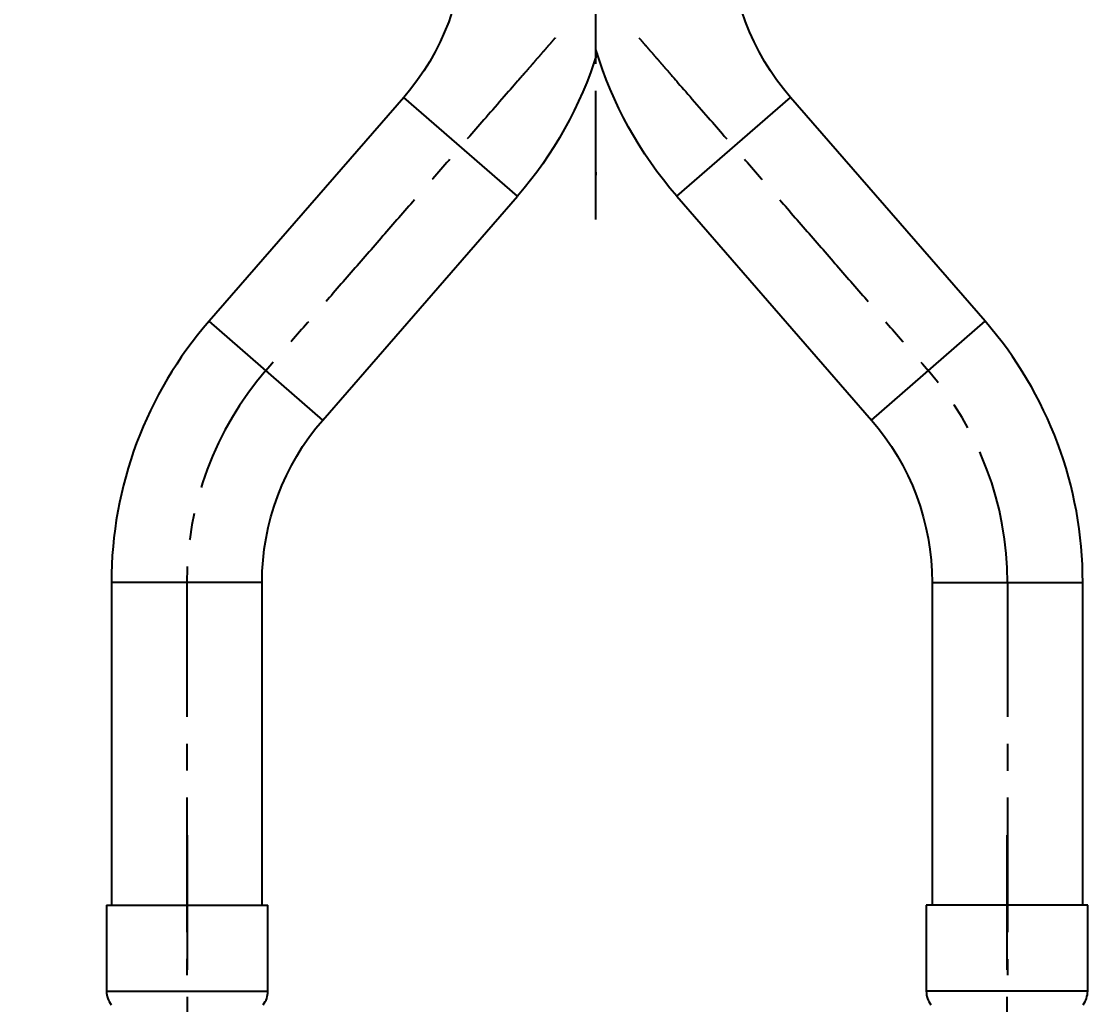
# Model space of a CAD drawing. Extents: x 0 to 1128, y 0 to 827.
# Drawn here: x 633.2 to 732.3, y 116.1 to 207.5 of the extents above; entities that cross this region are included whole.
import ezdxf

# ---------------------------------------------------------------- set-up
doc = ezdxf.new("R2010")
doc.units = 0
doc.header["$LTSCALE"] = 10
doc.header["$MEASUREMENT"] = 0
doc.header["$PDMODE"] = 3
doc.header["$PDSIZE"] = -10
doc.linetypes.add('CENTER', pattern=[2, 1.25, -0.25, 0.25, -0.25])
doc.layers.get('0').update_dxf_attribs({"linetype": 'CONTINUOUS'})
doc.layers.get('DEFPOINTS').update_dxf_attribs({"linetype": 'CONTINUOUS'})
doc.layers.add('1', color=7, linetype='CONTINUOUS')
doc.styles.add('Daelim Dimension', font='')
doc.styles.get('Daelim Dimension').set_extended_font_data('나눔고딕')
doc.dimstyles.new('DEFAULT', dxfattribs={"dimscale": 2, "dimtxt": 2, "dimasz": 2, "dimexe": 0, "dimexo": 2, "dimgap": 1, "dimtad": 1, "dimdec": 0, "dimzin": 9, "dimdsep": 46, "dimtxsty": 'Daelim Dimension', "dimcen": 0.5, "dimclrd": 5, "dimclre": 5, "dimclrt": 256, "dimadec": 1, "dimazin": 0, "dimtfac": 1, "dimtdec": 0, "dimtix": 1, "dimtmove": 0, "dimatfit": 3, "dimfxl": 1, "dimtolj": 1, "dimtzin": 1, "dimlwd": 9, "dimlwe": 9, "dimarcsym": 0})

# ---------------------------------------------------------------- blocks, each defined once
blk = doc.blocks.new('*D4')
at = {"color": 5, "lineweight": 9, "ltscale": 0.5, "transparency": 16777216}
for p, q in [((492.357, 285.376), (472.142, 285.376)), ((472.142, 281.376), (472.142, 95.288)), ((633.367, 91.288), (472.142, 91.288))]:
    blk.add_line(p, q, dxfattribs=at)
at = {"color": 5, "ltscale": 0.5, "transparency": 16777216}
for points in [[(471.475, 281.376), (472.809, 281.376), (472.142, 285.376)], [(471.475, 95.288), (472.809, 95.288), (472.142, 91.288)]]:
    blk.add_solid(points, dxfattribs=at)
at = {"layer": 'DEFPOINTS', "color": 0, "ltscale": 0.5, "transparency": 16777216}
for p in [(496.357, 285.376), (472.142, 91.288), (637.367, 91.288)]:
    blk.add_point(p, dxfattribs=at)
at = {"color": 7, "ltscale": 0.5, "transparency": 16777216, "insert": (464.691, 188.332), "char_height": 10, "attachment_point": 5, "rotation": 90, "style": 'Daelim Dimension'}
blk.add_mtext('\\A1;535', dxfattribs=at)

msp = doc.modelspace()

# ---------------------------------------------------------------- linework, layer by layer
at = {"ltscale": 0.5}
msp.add_line((686.627, 204.198), (686.627, 245.376), dxfattribs=at)
at = {"layer": '1', "color": 7, "linetype": 'Continuous'}
for p, q in [((668.756, 200.417), (650.671, 179.612)), ((679.322, 191.233), (668.756, 200.417)), ((694.14, 191.233), (704.706, 200.417)), ((722.791, 179.612), (704.706, 200.417)), ((661.237, 170.428), (679.322, 191.233)), ((694.14, 191.233), (712.225, 170.428)), ((661.237, 170.428), (650.671, 179.612)), ((712.225, 170.428), (722.791, 179.612)), ((641.595, 155.338), (641.595, 125.338)), ((655.595, 155.338), (641.595, 155.338)), ((655.595, 125.338), (655.595, 155.338)), ((717.867, 155.338), (717.867, 125.338)), ((717.867, 155.338), (731.867, 155.338)), ((731.867, 125.338), (731.867, 155.338)), ((641.137, 125.338), (641.137, 117.338)), ((641.137, 125.338), (656.137, 125.338)), ((656.137, 117.338), (656.137, 125.338)), ((717.325, 125.338), (717.325, 117.338)), ((732.325, 125.338), (717.325, 125.338)), ((732.325, 117.338), (732.325, 125.338)), ((641.137, 117.338), (656.137, 117.338)), ((732.325, 117.338), (717.325, 117.338))]:
    msp.add_line(p, q, dxfattribs=at)
at = {"layer": '1', "color": 7, "linetype": 'Continuous', "extrusion": (0, 0, -1)}
for centre, radius, start, end in [((-651.398, 215.507), 23, 180, 221.00002), ((-722.064, 215.507), 23, 318.99998, 0), ((-651.398, 215.507), 37, 197.26359, 221.00002), ((-722.064, 215.507), 37, 318.99998, 343.28673), ((-678.595, 155.338), 23, 0, 41.00002), ((-694.867, 155.338), 23, 138.99998, 180)]:
    msp.add_arc(centre, radius, start, end, dxfattribs=at)
at = {"layer": '1', "color": 7, "linetype": 'Continuous'}
for centre, radius, start, end in [((678.595, 155.338), 37, 138.99998, 180), ((694.867, 155.338), 37, 0, 41.00002), ((643.135, 117.338), 1.998, 180, 218.45077), ((654.138, 117.338), 1.998, 321.54923, 0), ((719.323, 117.338), 1.998, 180, 218.45077), ((730.327, 117.338), 1.998, 321.54923, 0)]:
    msp.add_arc(centre, radius, start, end, dxfattribs=at)
at = {"layer": '1', "color": 1, "linetype": 'CENTER'}
for centre, start, end in [((678.595, 155.338), 138.99998, 180), ((694.867, 155.338), 0, 41.00002)]:
    msp.add_arc(centre, 30, start, end, dxfattribs=at)
at = {"layer": '1', "color": 18, "linetype": 'CENTER'}
msp.add_open_spline([(686.627, 189.082), (686.627, 194.082), (686.627, 256.557)], degree=1, knots=[0, 0, 0.074101, 1, 1], dxfattribs=at)
at = {"layer": '1', "color": 1, "linetype": 'CENTER'}
for points, knots in [([(682.851, 205.962), (679.571, 202.189), (655.942, 175.007)], [0, 0, 0.09186, 0.753546, 0.753546]), ([(690.611, 205.962), (693.891, 202.189), (717.518, 175.009)], [0, 0, 0.09186, 0.753496, 0.753496]), ([(648.637, 131.838), (648.637, 126.838), (648.637, 99.909)], [0, 0, 0.156596, 1, 1]), ([(724.825, 131.838), (724.825, 126.838), (724.825, 99.909)], [0, 0, 0.156596, 1, 1])]:
    msp.add_open_spline(points, degree=1, knots=knots, dxfattribs=at)
for points in [[(648.595, 155.349), (648.595, 118.838)], [(724.867, 155.338), (724.867, 118.838)]]:
    msp.add_open_spline(points, degree=1, dxfattribs=at)

# ---------------------------------------------------------------- dimensions: what is measured, and where the dimension line sits
at = {"color": 5, "ltscale": 0.5}
dim = msp.add_linear_dim(base=(472.142, 91.288), p1=(496.357, 285.376), p2=(637.367, 91.288), angle=90, text='535', dimstyle='DEFAULT', override={"dimtxt": 5, "dimclrd": 5, "dimclre": 5, "dimclrt": 7}, dxfattribs=at)
dim.commit()
dim.dimension.update_dxf_attribs({"geometry": '*D4', "text_midpoint": (464.691, 188.332)})

doc.saveas('drawing.dxf')
